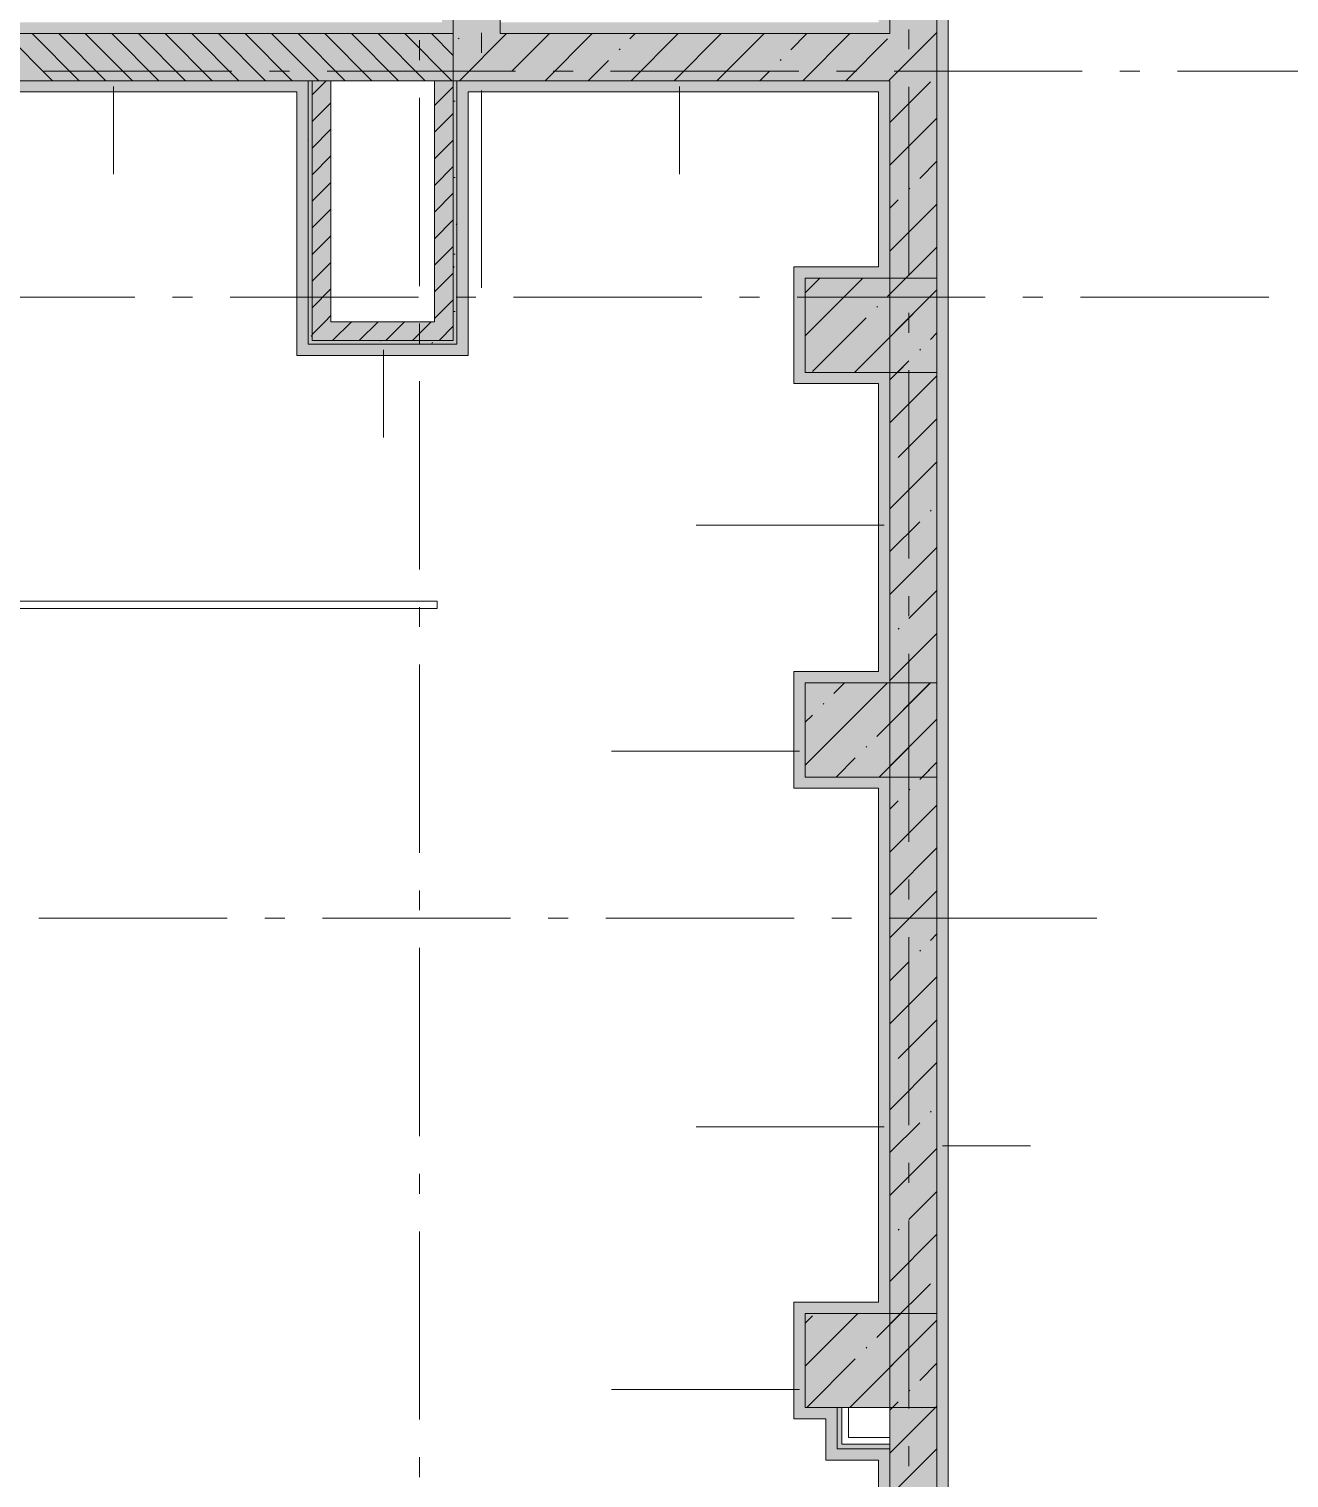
# Model space of a CAD drawing. Header units: millimetres. Extents: x -537608 to 253996, y -217170 to 186033.
# Drawn here: x -346900 to -340206, y -139775 to -132075 of the extents above; entities that cross this region are included whole.
import ezdxf

# ---------------------------------------------------------------- set-up
doc = ezdxf.new("R2010")
doc.units = ezdxf.units.MM
doc.layers.add('PDF _Геометрия', color=7, linetype='Continuous')
doc.layers.add('PDF _Сплошная заливка', color=7, linetype='Continuous', true_color=0xffffff)

msp = doc.modelspace()

# ---------------------------------------------------------------- hatches: boundary and pattern name
at = {"layer": 'PDF _Сплошная заливка', "transparency": 33554559}
for points in [[(-344646.198, -132099.6252), (-344396.1969, -132099.6252), (-344396.1969, -124399.6235), (-344646.198, -124399.6235), (-344646.198, -131157.3868)], [(-342326.1912, -132349.6264), (-342326.1912, -132099.6252), (-344646.198, -132099.6252), (-344646.198, -132349.6264), (-343198.2756, -132349.6264)], [(-344746.1984, -133730.2969), (-344746.1984, -133630.2964), (-345396.1927, -133630.2964), (-345396.1927, -133730.2969), (-344884.8143, -133730.2969)], [(-344746.1984, -133750.2978), (-344646.198, -133750.2978), (-344646.198, -133730.2969), (-345416.198, -133730.2969), (-345416.198, -133750.2978), (-344884.8143, -133750.2978)], [(-342076.1901, -139399.9762), (-342076.1901, -138899.9761), (-342776.1932, -138899.9761), (-342776.1932, -139399.9762), (-342355.0063, -139399.9762)]]:
    msp.add_hatch(color=256, dxfattribs=at).paths.add_polyline_path(points)
at = {"layer": 'PDF _Сплошная заливка', "true_color": 0xff7d7d, "transparency": 33554559}
msp.add_hatch(color=11, dxfattribs=at).paths.add_polyline_path([(-344706.1966, -132099.6252), (-344706.1966, -132039.6267), (-347576.1972, -132039.6267), (-347576.1972, -132099.6252), (-344884.8143, -132099.6252)])
at = {"layer": 'PDF _Сплошная заливка', "true_color": 0x56bc34, "transparency": 33554559}
for points in [[(-342386.1983, -132099.6252), (-342386.1983, -132039.6267), (-344396.1969, -132039.6267), (-344396.1969, -132099.6252), (-343198.2756, -132099.6252)], [(-345476.1965, -132409.6271), (-345416.198, -132409.6271), (-345416.198, -132349.6264), (-347766.1998, -132349.6264), (-347766.1998, -132409.6271), (-346571.3529, -132409.6271)], [(-344626.1928, -133750.2978), (-344566.1942, -133750.2978), (-344566.1942, -132349.6264), (-344626.1928, -132349.6264), (-344626.1928, -132583.87)], [(-342386.1983, -132409.6271), (-342326.1912, -132409.6271), (-342326.1912, -132349.6264), (-344566.1942, -132349.6264), (-344566.1942, -132409.6271), (-343198.2756, -132409.6271)], [(-342386.1983, -133399.6267), (-342386.1983, -133339.626), (-342836.1917, -133339.626), (-342836.1917, -133399.6267), (-342776.1932, -133399.6267)], [(-342386.1983, -133959.6275), (-342326.1912, -133959.6275), (-342326.1912, -133899.6267), (-342776.1932, -133899.6267), (-342776.1932, -133959.6275)], [(-342386.1983, -135549.9742), (-342386.1983, -135489.9757), (-342836.1917, -135489.9757), (-342836.1917, -135549.9742), (-342776.1932, -135549.9742)], [(-342386.1983, -136109.975), (-342326.1912, -136109.975), (-342326.1912, -136049.9743), (-342776.1932, -136049.9743), (-342776.1932, -136109.975)], [(-342386.1983, -138899.9761), (-342326.1912, -138899.9761), (-342326.1912, -136109.975), (-342386.1983, -136109.975), (-342386.1983, -138839.9754)], [(-342386.1983, -138899.9761), (-342386.1983, -138839.9754), (-342836.1917, -138839.9754), (-342836.1917, -138899.9761), (-342776.1932, -138899.9761)], [(-342666.1944, -139459.9769), (-342606.1959, -139459.9769), (-342606.1959, -139399.9762), (-342776.1932, -139399.9762), (-342776.1932, -139459.9769)], [(-342386.1983, -142299.6294), (-342326.1912, -142299.6294), (-342326.1912, -139619.6293), (-342386.1983, -139619.6293), (-342386.1983, -142239.631)]]:
    msp.add_hatch(color=85, dxfattribs=at).paths.add_polyline_path(points)
at = {"layer": 'PDF _Сплошная заливка', "true_color": 0x77b143, "transparency": 33554559}
msp.add_hatch(color=75, dxfattribs=at).paths.add_polyline_path([(-342326.1912, -139619.6293), (-342326.1912, -139594.6292), (-342606.1959, -139594.6292), (-342606.1959, -139619.6293), (-342355.0063, -139619.6293)])

# ---------------------------------------------------------------- linework, layer by layer
at = {"layer": 'PDF _Геометрия', "lineweight": 9}
for p, q in [((-344646.198, -124649.6246), (-344646.198, -132099.6252)), ((-344646.198, -132099.6252), (-344646.198, -124649.6246)), ((-344396.1969, -132099.6252), (-344396.1969, -124649.6246)), ((-342016.1915, -124709.6231), (-342016.1915, -142239.631)), ((-342076.1901, -142299.6294), (-342076.1901, -124899.6214)), ((-342076.1901, -142299.6294), (-342076.1901, -124899.6214)), ((-342326.1912, -130959.6249), (-342326.1912, -132099.6252)), ((-342326.1912, -132099.6252), (-342326.1912, -130959.6249)), ((-344396.1969, -132039.6267), (-344396.1969, -132099.6252)), ((-344706.1966, -132099.6252), (-347576.1972, -132099.6252)), ((-347576.1972, -132099.6252), (-344706.1966, -132099.6252)), ((-346775.031, -132349.6264), (-347025.0321, -132099.6252)), ((-346633.6077, -132349.6264), (-346883.6089, -132099.6252)), ((-346492.1845, -132349.6264), (-346742.1856, -132099.6252)), ((-346350.7698, -132349.6264), (-346600.7623, -132099.6252)), ((-346209.3465, -132349.6264), (-346459.3476, -132099.6252)), ((-346067.9232, -132349.6264), (-346317.9243, -132099.6252)), ((-345926.4999, -132349.6264), (-346176.501, -132099.6252)), ((-345785.0766, -132349.6264), (-346035.0777, -132099.6252)), ((-345643.6619, -132349.6264), (-345893.663, -132099.6252)), ((-345502.2386, -132349.6264), (-345752.2397, -132099.6252)), ((-345360.8153, -132349.6264), (-345610.8165, -132099.6252)), ((-345219.3921, -132349.6264), (-345469.3932, -132099.6252)), ((-345077.9774, -132349.6264), (-345327.9699, -132099.6252)), ((-344936.5541, -132349.6264), (-345186.5552, -132099.6252)), ((-344795.1308, -132349.6264), (-345045.1319, -132099.6252)), ((-344653.7075, -132349.6264), (-344903.7086, -132099.6252)), ((-344646.198, -132215.719), (-344762.2853, -132099.6252)), ((-344646.198, -132099.6252), (-344706.1966, -132099.6252)), ((-344706.1966, -132099.6252), (-344646.198, -132099.6252)), ((-344646.198, -132099.6252), (-344646.198, -132349.6264)), ((-344646.198, -132349.6264), (-344646.198, -132099.6252)), ((-344620.0611, -132128.0034), (-344615.316, -132123.2625)), ((-344613.5851, -132349.6264), (-344363.5839, -132099.6252)), ((-342386.1983, -132099.6252), (-344396.1969, -132099.6252)), ((-344396.1969, -132099.6252), (-342386.1983, -132099.6252)), ((-344334.9324, -132299.0771), (-344135.4827, -132099.6252)), ((-344157.3825, -132349.6264), (-343907.3815, -132099.6252)), ((-343707.6647, -132128.0034), (-343679.2888, -132099.6252)), ((-343701.1886, -132349.6264), (-343451.1875, -132099.6252)), ((-343473.0874, -132349.6264), (-343223.0863, -132099.6252)), ((-343244.9948, -132349.6264), (-342994.9936, -132099.6252)), ((-342852.2958, -132185.0287), (-342766.8924, -132099.6252)), ((-342788.7923, -132349.6264), (-342538.7912, -132099.6252)), ((-342560.691, -132349.6264), (-342339.0745, -132128.0034)), ((-342326.1912, -132099.6252), (-342386.1983, -132099.6252)), ((-342386.1983, -132099.6252), (-342326.1912, -132099.6252)), ((-342326.1912, -132343.2234), (-342076.1901, -132093.2245)), ((-343764.6922, -132185.0287), (-343759.9471, -132180.2878)), ((-343929.2899, -132349.6264), (-343821.711, -132242.054)), ((-342909.3233, -132242.054), (-342904.5782, -132237.311)), ((-347826.1983, -132349.6264), (-344646.198, -132349.6264)), ((-345416.198, -132349.6264), (-347766.1998, -132349.6264)), ((-345416.198, -132409.6271), (-345416.198, -132349.6264)), ((-345396.1927, -132349.6264), (-345416.198, -132349.6264)), ((-345416.198, -132349.6264), (-345416.198, -133630.2964)), ((-345396.1927, -132425.0185), (-345320.8049, -132349.6264)), ((-345296.1923, -132349.6264), (-345396.1927, -132349.6264)), ((-345396.1927, -133630.2964), (-345396.1927, -132349.6264)), ((-345296.1923, -133630.2964), (-345296.1923, -132349.6264)), ((-344646.198, -132349.6264), (-344746.1984, -132349.6264)), ((-344746.1984, -132349.6264), (-344746.1984, -133630.2964)), ((-344646.198, -132349.6264), (-342326.1912, -132349.6264)), ((-344626.1928, -132349.6264), (-344646.198, -132349.6264)), ((-344646.198, -132349.6264), (-344646.198, -133730.2969)), ((-344566.1942, -132349.6264), (-344626.1928, -132349.6264)), ((-344626.1928, -132349.6264), (-344626.1928, -133750.2978)), ((-344626.1928, -133750.2978), (-344626.1928, -132349.6264)), ((-342326.1912, -132349.6264), (-344566.1942, -132349.6264)), ((-343016.8935, -132349.6264), (-342966.3421, -132299.0771)), ((-342332.5984, -132349.6264), (-342326.1912, -132343.2234)), ((-342326.1912, -132349.6264), (-342326.1912, -133899.6267)), ((-342326.1912, -132409.6271), (-342326.1912, -132349.6264)), ((-342326.1912, -132571.3226), (-342110.9732, -132356.1025)), ((-347766.1998, -132409.6271), (-345476.1965, -132409.6271)), ((-346451.6141, -132379.6257), (-346451.6141, -132845.7769)), ((-345476.1965, -132409.6271), (-345476.1965, -133810.2964)), ((-345416.198, -133750.2978), (-345416.198, -132409.6271)), ((-344746.1984, -132482.1257), (-344646.198, -132382.1252)), ((-344566.1942, -133750.2978), (-344566.1942, -132409.6271)), ((-344566.1942, -132409.6271), (-342386.1983, -132409.6271)), ((-343443.2474, -132379.6257), (-343443.2474, -132845.7769)), ((-342386.1983, -132409.6271), (-342386.1983, -133339.626)), ((-342326.1912, -133399.6267), (-342326.1912, -132409.6271)), ((-345396.1927, -132566.4396), (-345296.1923, -132466.4413)), ((-344746.1984, -132623.5468), (-344646.198, -132523.5464)), ((-342326.1912, -132799.4217), (-342076.1901, -132549.4206)), ((-345396.1927, -132707.8608), (-345296.1923, -132607.8625)), ((-344746.1984, -132764.9679), (-344646.198, -132664.9696)), ((-345396.1927, -132849.2841), (-345296.1923, -132749.2837)), ((-344746.1984, -132906.389), (-344646.198, -132806.3907)), ((-342168.0007, -132869.3238), (-342076.1901, -132777.5197)), ((-345396.1927, -132990.7052), (-345296.1923, -132890.7048)), ((-344746.1984, -133047.8124), (-344646.198, -132947.8119)), ((-342225.0195, -132926.3491), (-342220.283, -132921.6083)), ((-345396.1927, -133132.1263), (-345296.1923, -133032.1259)), ((-342326.1912, -133027.5208), (-342282.047, -132983.3744)), ((-342326.1912, -133255.6177), (-342076.1901, -133005.6188)), ((-344746.1984, -133189.2335), (-344646.198, -133089.2331)), ((-345396.1927, -133273.5475), (-345296.1923, -133173.5471)), ((-344746.1984, -133330.6546), (-344646.198, -133230.6542)), ((-342326.1912, -133483.7168), (-342076.1901, -133233.7178)), ((-345396.1927, -133414.9687), (-345296.1923, -133314.9682)), ((-342386.1983, -133339.626), (-342836.1917, -133339.626)), ((-342836.1917, -133339.626), (-342836.1917, -133399.6267)), ((-344746.1984, -133472.0758), (-344646.198, -133372.0753)), ((-342836.1917, -133399.6267), (-342836.1917, -133959.6275)), ((-342776.1932, -133705.6176), (-342470.2066, -133399.6267)), ((-342776.1932, -133477.5206), (-342698.2993, -133399.6267)), ((-342076.1901, -133399.6267), (-342776.1932, -133399.6267)), ((-342776.1932, -133399.6267), (-342776.1932, -133899.6267)), ((-342776.1932, -133899.6267), (-342776.1932, -133399.6267)), ((-342776.1932, -133399.6267), (-342386.1983, -133399.6267)), ((-342386.1983, -133399.6267), (-342326.1912, -133399.6267)), ((-342339.0745, -133496.5958), (-342242.1054, -133399.6267)), ((-342076.1901, -133899.6267), (-342076.1901, -133399.6267)), ((-345396.1927, -133556.3898), (-345296.1923, -133456.3893)), ((-344746.1984, -133613.4969), (-344646.198, -133513.4965)), ((-342514.0063, -133899.6267), (-342076.1901, -133461.8148)), ((-342076.1901, -133461.8148), (-342326.1912, -133711.8159)), ((-342396.0933, -133553.6211), (-342391.3568, -133548.8781)), ((-345416.198, -133630.2964), (-345416.198, -133730.2969)), ((-345396.1927, -133697.8109), (-345328.6846, -133630.2964)), ((-345396.1927, -133730.2969), (-345396.1927, -133630.2964)), ((-345328.6846, -133630.2964), (-345296.1923, -133597.8126)), ((-344746.1984, -133630.2964), (-345296.1923, -133630.2964)), ((-345287.2618, -133730.2969), (-345187.2613, -133630.2964)), ((-345145.8385, -133730.2969), (-345045.8381, -133630.2964)), ((-345004.4152, -133730.2969), (-344904.4148, -133630.2964)), ((-344862.9919, -133730.2969), (-344762.9915, -133630.2964)), ((-344721.5772, -133730.2969), (-344646.198, -133654.9176)), ((-342738.2495, -133895.7687), (-342453.1208, -133610.6443)), ((-345416.198, -133730.2969), (-345416.198, -133750.2978)), ((-344626.1928, -133750.2978), (-345416.198, -133750.2978)), ((-345416.198, -133750.2978), (-344746.1984, -133750.2978)), ((-344746.1984, -133730.2969), (-345396.1927, -133730.2969)), ((-344646.198, -133730.2969), (-344746.1984, -133730.2969)), ((-344746.1984, -133750.2978), (-344646.198, -133750.2978)), ((-344646.198, -133750.2978), (-344626.1928, -133750.2978)), ((-344566.1942, -133810.2964), (-344566.1942, -133750.2978)), ((-342076.1901, -133689.9139), (-342110.9732, -133724.6949)), ((-342110.9732, -133724.6949), (-342076.1901, -133689.9139)), ((-345476.1965, -133810.2964), (-345416.198, -133810.2964)), ((-345416.198, -133810.2964), (-344566.1942, -133810.2964)), ((-345016.6613, -133780.2971), (-345016.6613, -134246.4462)), ((-342163.2555, -133776.9772), (-342168.0007, -133781.7181)), ((-342168.0007, -133781.7181), (-342163.2555, -133776.9772)), ((-342776.1932, -133899.6267), (-342076.1901, -133899.6267)), ((-342326.1912, -133899.6267), (-342776.1932, -133899.6267)), ((-342225.0195, -133838.7434), (-342326.1912, -133939.915)), ((-342326.1912, -133899.6267), (-342326.1912, -133959.6275)), ((-342285.9051, -133899.6267), (-342225.0195, -133838.7434)), ((-342836.1917, -133959.6275), (-342776.1932, -133959.6275)), ((-342776.1932, -133959.6275), (-342386.1983, -133959.6275)), ((-342386.1983, -133959.6275), (-342386.1983, -135489.9757)), ((-342326.1912, -134168.0119), (-342076.1901, -133918.013)), ((-342326.1912, -133959.6275), (-342326.1912, -136049.9743)), ((-342326.1912, -135549.9742), (-342326.1912, -133959.6275)), ((-342282.047, -134351.9647), (-342076.1901, -134146.1121)), ((-342326.1912, -134624.2101), (-342076.1901, -134374.2091)), ((-342110.9732, -134637.0891), (-342106.2367, -134632.3462)), ((-342356.1948, -134710.9032), (-343356.1905, -134710.9032)), ((-342326.1912, -134852.3093), (-342168.0007, -134694.1123)), ((-342326.1912, -135080.4062), (-342076.1901, -134830.4072)), ((-342225.0195, -135207.3358), (-342076.1901, -135058.5063)), ((-357011.2028, -135115.1656), (-344731.1967, -135115.1656)), ((-344731.1967, -135115.1656), (-344731.1967, -135155.1654)), ((-344731.1967, -135155.1654), (-357011.2028, -135155.1654)), ((-342326.1912, -135536.6044), (-342076.1901, -135286.6033)), ((-342282.047, -135264.3589), (-342277.3105, -135259.6181)), ((-342386.1983, -135489.9757), (-342836.1917, -135489.9757)), ((-342836.1917, -135489.9757), (-342836.1917, -135549.9742)), ((-342836.1917, -135549.9742), (-342836.1917, -136109.975)), ((-342776.1932, -135986.6042), (-342339.5653, -135549.9742)), ((-342776.1932, -136049.9743), (-342776.1932, -135549.9742)), ((-342776.1932, -135549.9742), (-342386.1983, -135549.9742)), ((-342076.1901, -135549.9742), (-342776.1932, -135549.9742)), ((-342776.1932, -135549.9742), (-342776.1932, -136049.9743)), ((-342624.1946, -135606.5065), (-342567.6666, -135549.9742)), ((-342396.0933, -135834.6056), (-342111.4641, -135549.9742)), ((-342386.1983, -135549.9742), (-342326.1912, -135549.9742)), ((-342326.1912, -135764.7035), (-342110.9732, -135549.4834)), ((-342076.1901, -136049.9743), (-342076.1901, -135549.9742)), ((-342681.2221, -135663.5319), (-342676.4769, -135658.791)), ((-342776.1932, -135758.5051), (-342738.2495, -135720.5572)), ((-342076.1901, -135742.8014), (-342383.3651, -136049.9743)), ((-342326.1912, -135992.8004), (-342076.1901, -135742.8014)), ((-342453.1208, -135891.6309), (-342448.3842, -135886.8901)), ((-342806.1968, -135911.9484), (-343806.1925, -135911.9484)), ((-342611.4663, -136049.9743), (-342510.1483, -135948.6562)), ((-342168.0007, -136062.7047), (-342076.1901, -135970.9006)), ((-342076.1901, -135970.9006), (-342155.2724, -136049.9743)), ((-342326.1912, -136049.9743), (-342776.1932, -136049.9743)), ((-342776.1932, -136049.9743), (-342076.1901, -136049.9743)), ((-342326.1912, -136109.975), (-342326.1912, -136049.9743)), ((-342836.1917, -136109.975), (-342776.1932, -136109.975)), ((-342776.1932, -136109.975), (-342386.1983, -136109.975)), ((-342386.1983, -136109.975), (-342386.1983, -138839.9754)), ((-342326.1912, -138899.9761), (-342326.1912, -136109.975)), ((-342326.1912, -136109.975), (-342326.1912, -139559.6285)), ((-342225.0195, -136119.73), (-342220.283, -136114.9871)), ((-342326.1912, -136220.8995), (-342282.047, -136176.7532)), ((-342326.1912, -136448.9986), (-342076.1901, -136198.9975)), ((-342326.1912, -136677.0977), (-342076.1901, -136427.0966)), ((-342326.1912, -136905.1968), (-342076.1901, -136655.1957)), ((-342110.9732, -136918.0736), (-342076.1901, -136883.2948)), ((-342168.0007, -136975.0989), (-342163.2555, -136970.3581)), ((-342326.1912, -137133.2938), (-342225.0195, -137032.1242)), ((-342326.1912, -137361.3928), (-342076.1901, -137111.3939)), ((-342282.047, -137545.3456), (-342076.1901, -137339.4908)), ((-342326.1912, -137817.591), (-342076.1901, -137567.5899)), ((-342110.9732, -137830.4679), (-342106.2367, -137825.727)), ((-342356.1948, -137908.0862), (-343356.1905, -137908.0862)), ((-342326.1912, -138045.6879), (-342168.0007, -137887.4932)), ((-342326.1912, -138273.7871), (-342076.1901, -138023.7882)), ((-342046.1951, -138008.9908), (-341580.046, -138008.9908)), ((-342225.0195, -138400.7145), (-342076.1901, -138251.8851)), ((-342326.1912, -138729.9853), (-342076.1901, -138479.9842)), ((-342282.047, -138457.7398), (-342277.3105, -138452.9991)), ((-342326.1912, -138958.0822), (-342110.9732, -138742.8621)), ((-342386.1983, -138839.9754), (-342836.1917, -138839.9754)), ((-342836.1917, -138839.9754), (-342836.1917, -138899.9761)), ((-342836.1917, -138899.9761), (-342836.1917, -139459.9769)), ((-342776.1932, -139179.9851), (-342496.1885, -138899.9761)), ((-342076.1901, -138899.9761), (-342776.1932, -138899.9761)), ((-342776.1932, -138899.9761), (-342776.1932, -139399.9762)), ((-342776.1932, -139399.9762), (-342776.1932, -138899.9761)), ((-342776.1932, -138899.9761), (-342386.1983, -138899.9761)), ((-342396.0933, -139027.9865), (-342268.0872, -138899.9761)), ((-342386.1983, -138899.9761), (-342326.1912, -138899.9761)), ((-342076.1901, -139399.9762), (-342076.1901, -138899.9761)), ((-342776.1932, -138951.886), (-342738.2495, -138913.938)), ((-342076.1901, -138936.1824), (-342539.9882, -139399.9762)), ((-342326.1912, -139186.1813), (-342076.1901, -138936.1824)), ((-342453.1208, -139085.0118), (-342448.3842, -139080.2688)), ((-342768.0895, -139399.9762), (-342510.1483, -139142.035)), ((-342076.1901, -139164.2793), (-342168.0007, -139256.0856)), ((-342168.0007, -139256.0856), (-342076.1901, -139164.2793)), ((-342806.1968, -139305.0567), (-343806.1925, -139305.0567)), ((-342326.1912, -139414.2804), (-342282.047, -139370.1341)), ((-342282.047, -139370.1341), (-342311.8869, -139399.9762)), ((-342220.283, -139308.3679), (-342225.0195, -139313.1088)), ((-342225.0195, -139313.1088), (-342220.283, -139308.3679)), ((-342776.1932, -139399.9762), (-342076.1901, -139399.9762)), ((-342606.1959, -139399.9762), (-342776.1932, -139399.9762)), ((-342606.1959, -139459.9769), (-342606.1959, -139399.9762)), ((-342581.1958, -139399.9762), (-342606.1959, -139399.9762)), ((-342606.1959, -139399.9762), (-342606.1959, -139559.6285)), ((-342546.1973, -139399.9762), (-342581.1958, -139399.9762)), ((-342581.1958, -139399.9762), (-342581.1958, -139559.6285)), ((-342546.1973, -139559.6285), (-342546.1973, -139399.9762)), ((-342326.1912, -139642.3795), (-342076.1901, -139392.3784)), ((-342076.1901, -139392.3784), (-342083.7943, -139399.9762)), ((-342836.1917, -139459.9769), (-342776.1932, -139459.9769)), ((-342776.1932, -139459.9769), (-342666.1944, -139459.9769)), ((-342666.1944, -139459.9769), (-342666.1944, -139679.6299)), ((-342606.1959, -139619.6293), (-342606.1959, -139459.9769)), ((-342606.1959, -139559.6285), (-342606.1959, -139594.6292)), ((-342606.1959, -139594.6292), (-342606.1959, -139619.6293)), ((-342581.1958, -139559.6285), (-342581.1958, -139594.6292)), ((-342581.1958, -139594.6292), (-342326.1912, -139594.6292)), ((-342326.1912, -139559.6285), (-342546.1973, -139559.6285)), ((-342326.1912, -139594.6292), (-342326.1912, -139559.6285)), ((-342326.1912, -139619.6293), (-342326.1912, -139594.6292)), ((-342666.1944, -139679.6299), (-342606.1959, -139679.6299)), ((-342386.1983, -139619.6293), (-342606.1959, -139619.6293)), ((-342606.1959, -139619.6293), (-342326.1912, -139619.6293)), ((-342606.1959, -139679.6299), (-342386.1983, -139679.6299)), ((-342326.1912, -139619.6293), (-342386.1983, -139619.6293)), ((-342386.1983, -139679.6299), (-342386.1983, -142239.631)), ((-342326.1912, -139619.6293), (-342326.1912, -142299.6294)), ((-342326.1912, -142299.6294), (-342326.1912, -139619.6293)), ((-342326.1912, -139870.4786), (-342076.1901, -139620.4775))]:
    msp.add_line(p, q, dxfattribs=at)
at = {"layer": 'PDF _Геометрия', "color": 253, "lineweight": 9, "true_color": 0xaaaaaa}
for p, q in [((-344496.1973, -132095.0868), (-344496.1973, -132200.9196)), ((-342226.1907, -132077.1011), (-342226.1907, -132182.9338)), ((-344826.1936, -132134.9595), (-344826.1936, -132240.7924)), ((-345821.5218, -132299.6261), (-346821.5263, -132299.6261)), ((-345515.6903, -132299.6261), (-345621.5209, -132299.6261)), ((-344315.6936, -132299.6261), (-345315.6894, -132299.6261)), ((-344009.8534, -132299.6261), (-344115.6927, -132299.6261)), ((-342809.8568, -132299.6261), (-343809.8526, -132299.6261)), ((-342504.0253, -132299.6261), (-342609.8559, -132299.6261)), ((-341304.0199, -132299.6261), (-342304.0244, -132299.6261)), ((-340998.1884, -132299.6261), (-341104.019, -132299.6261)), ((-339798.1917, -132299.6261), (-340798.1875, -132299.6261)), ((-344826.1936, -132440.7911), (-344826.1936, -133440.7933)), ((-344496.1973, -132400.9205), (-344496.1973, -133449.6269)), ((-342226.1907, -132382.9326), (-342226.1907, -133382.9349)), ((-346336.9392, -133499.6271), (-347336.9436, -133499.6271)), ((-346031.1077, -133499.6271), (-346136.9383, -133499.6271)), ((-344831.1024, -133499.6271), (-345831.1068, -133499.6271)), ((-344525.2709, -133499.6271), (-344631.1101, -133499.6271)), ((-343325.2741, -133499.6271), (-344325.27, -133499.6271)), ((-343019.4426, -133499.6271), (-343125.2732, -133499.6271)), ((-341819.4373, -133499.6271), (-342819.4417, -133499.6271)), ((-341513.6057, -133499.6271), (-341619.4364, -133499.6271)), ((-340313.6005, -133499.6271), (-341313.6049, -133499.6271)), ((-342226.1907, -133582.9336), (-342226.1907, -133688.7664)), ((-344826.1936, -133640.7921), (-344826.1936, -133746.627)), ((-342226.1907, -133888.7673), (-342226.1907, -134888.7673)), ((-344826.1936, -133946.6258), (-344826.1936, -134946.6259)), ((-342226.1907, -135088.7682), (-342226.1907, -135194.6011)), ((-344826.1936, -135146.6268), (-344826.1936, -135252.4595)), ((-342226.1907, -135394.602), (-342226.1907, -136394.602)), ((-344826.1936, -135452.4604), (-344826.1936, -136452.4606)), ((-342226.1907, -136594.6008), (-342226.1907, -136700.4357)), ((-344826.1936, -136652.4615), (-344826.1936, -136758.2942)), ((-345846.944, -136799.6288), (-346846.9397, -136799.6288)), ((-345541.1037, -136799.6288), (-345646.9431, -136799.6288)), ((-344341.1071, -136799.6288), (-345341.1029, -136799.6288)), ((-344035.2756, -136799.6288), (-344141.1062, -136799.6288)), ((-342835.2702, -136799.6288), (-343835.2747, -136799.6288)), ((-342529.4387, -136799.6288), (-342635.2693, -136799.6288)), ((-341226.1949, -136799.6288), (-342329.4378, -136799.6288)), ((-342226.1907, -136900.4344), (-342226.1907, -137900.4368)), ((-344826.1936, -136958.293), (-344826.1936, -137958.2952)), ((-342226.1907, -138100.4355), (-342226.1907, -138206.2683)), ((-344826.1936, -138158.2939), (-344826.1936, -138264.1268)), ((-342226.1907, -138406.2692), (-342226.1907, -139406.2693)), ((-344826.1936, -138464.1277), (-344826.1936, -139464.1278)), ((-344826.1936, -139664.1286), (-344826.1936, -139769.9615)), ((-342226.1907, -139606.2701), (-342226.1907, -139712.103))]:
    msp.add_line(p, q, dxfattribs=at)
at = {"layer": 'PDF _Геометрия', "color": 8, "lineweight": 9, "true_color": 0x787878}
for p, q in [((-344643.3992, -132458.2688), (-344636.6905, -132458.2688)), ((-344646.0171, -132572.4507), (-344646.198, -132572.1364)), ((-345414.3292, -132664.0869), (-345416.198, -132660.8575)), ((-344643.3992, -132864.6691), (-344636.6905, -132864.6691)), ((-344627.0453, -133110.416), (-344630.3953, -133116.2225)), ((-344643.3992, -133271.0695), (-344636.6905, -133271.0695)), ((-344640.652, -133337.191), (-344644.0106, -133342.9997)), ((-344643.3992, -133575.8697), (-344636.6905, -133575.8697)), ((-345397.0711, -133709.9816), (-345400.4211, -133704.1729)), ((-345031.508, -133733.5564), (-345033.394, -133730.2969)), ((-344755.8695, -133739.9442), (-344759.2195, -133745.753))]:
    msp.add_line(p, q, dxfattribs=at)
at = {"layer": 'PDF _Сплошная заливка', "color": 11, "lineweight": 35, "true_color": 0xff7d7d, "transparency": 33554559}
for points in [[(-344646.198, -132099.6252), (-344646.198, -124649.6246), (-344706.1966, -132099.6252), (-344706.1966, -124649.6246)], [(-342016.1915, -142299.6294), (-342016.1915, -124649.6246), (-342076.1901, -142299.6294), (-342076.1901, -124649.6246)]]:
    msp.add_solid(points, dxfattribs=at)
at = {"layer": 'PDF _Сплошная заливка', "lineweight": 35, "transparency": 33554559}
for points in [[(-342076.1901, -142299.6294), (-342076.1901, -124899.6214), (-342326.1912, -142299.6294), (-342326.1912, -124899.6214)], [(-347826.1983, -132349.6264), (-344646.198, -132349.6264), (-347826.1983, -132099.6252), (-344646.198, -132099.6252)], [(-345396.1927, -133730.2969), (-345396.1927, -132349.6264), (-345416.198, -133730.2969), (-345416.198, -132349.6264)], [(-345296.1923, -133630.2964), (-345296.1923, -132349.6264), (-345396.1927, -133630.2964), (-345396.1927, -132349.6264)], [(-344646.198, -133730.2969), (-344646.198, -132349.6264), (-344746.1984, -133730.2969), (-344746.1984, -132349.6264)], [(-344626.1928, -133750.2978), (-344626.1928, -132349.6264), (-344646.198, -133750.2978), (-344646.198, -132349.6264)], [(-342076.1901, -133899.6267), (-342076.1901, -133399.6267), (-342776.1932, -133899.6267), (-342776.1932, -133399.6267)], [(-342776.1932, -136049.9743), (-342076.1901, -136049.9743), (-342776.1932, -135549.9742), (-342076.1901, -135549.9742)]]:
    msp.add_solid(points, dxfattribs=at)
at = {"layer": 'PDF _Сплошная заливка', "color": 85, "lineweight": 35, "true_color": 0x56bc34, "transparency": 33554559}
for points in [[(-342326.1912, -132099.6252), (-342326.1912, -130959.6249), (-342386.1983, -132099.6252), (-342386.1983, -130959.6249)], [(-345416.198, -133810.2964), (-345416.198, -132409.6271), (-345476.1965, -133810.2964), (-345476.1965, -132409.6271)], [(-342326.1912, -133399.6267), (-342326.1912, -132409.6271), (-342386.1983, -133399.6267), (-342386.1983, -132409.6271)], [(-342776.1932, -133959.6275), (-342776.1932, -133399.6267), (-342836.1917, -133959.6275), (-342836.1917, -133399.6267)], [(-345416.198, -133810.2964), (-344566.1942, -133810.2964), (-345416.198, -133750.2978), (-344566.1942, -133750.2978)], [(-342326.1912, -135549.9742), (-342326.1912, -133959.6275), (-342386.1983, -135549.9742), (-342386.1983, -133959.6275)], [(-342776.1932, -136109.975), (-342776.1932, -135549.9742), (-342836.1917, -136109.975), (-342836.1917, -135549.9742)], [(-342776.1932, -139459.9769), (-342776.1932, -138899.9761), (-342836.1917, -139459.9769), (-342836.1917, -138899.9761)], [(-342606.1959, -139679.6299), (-342606.1959, -139459.9769), (-342666.1944, -139679.6299), (-342666.1944, -139459.9769)], [(-342386.1983, -139679.6299), (-342386.1983, -139619.6293), (-342606.1959, -139679.6299), (-342606.1959, -139619.6293)]]:
    msp.add_solid(points, dxfattribs=at)
at = {"layer": 'PDF _Сплошная заливка', "color": 75, "lineweight": 35, "true_color": 0x77b143, "transparency": 33554559}
msp.add_solid([(-342581.1958, -139594.6292), (-342581.1958, -139399.9762), (-342606.1959, -139594.6292), (-342606.1959, -139399.9762)], dxfattribs=at)

doc.saveas('drawing.dxf')
